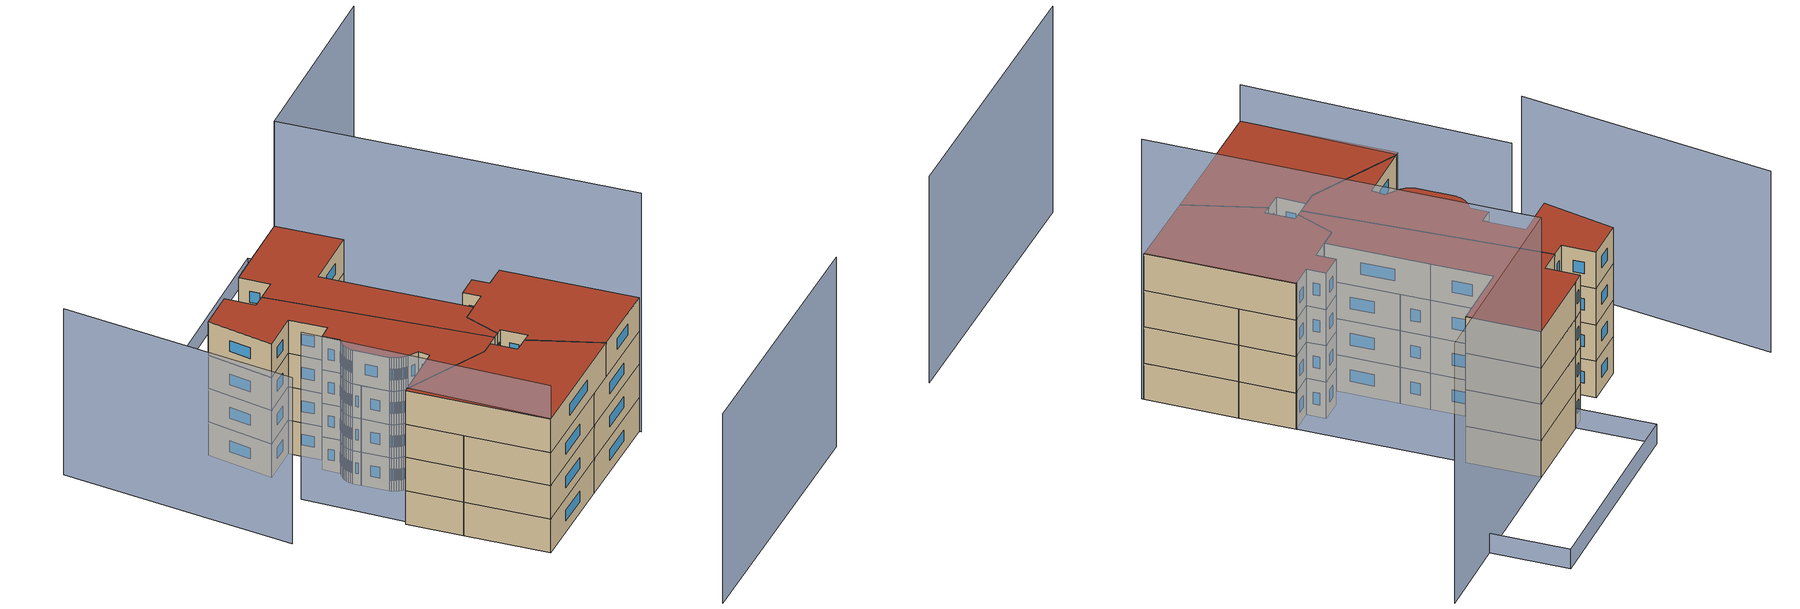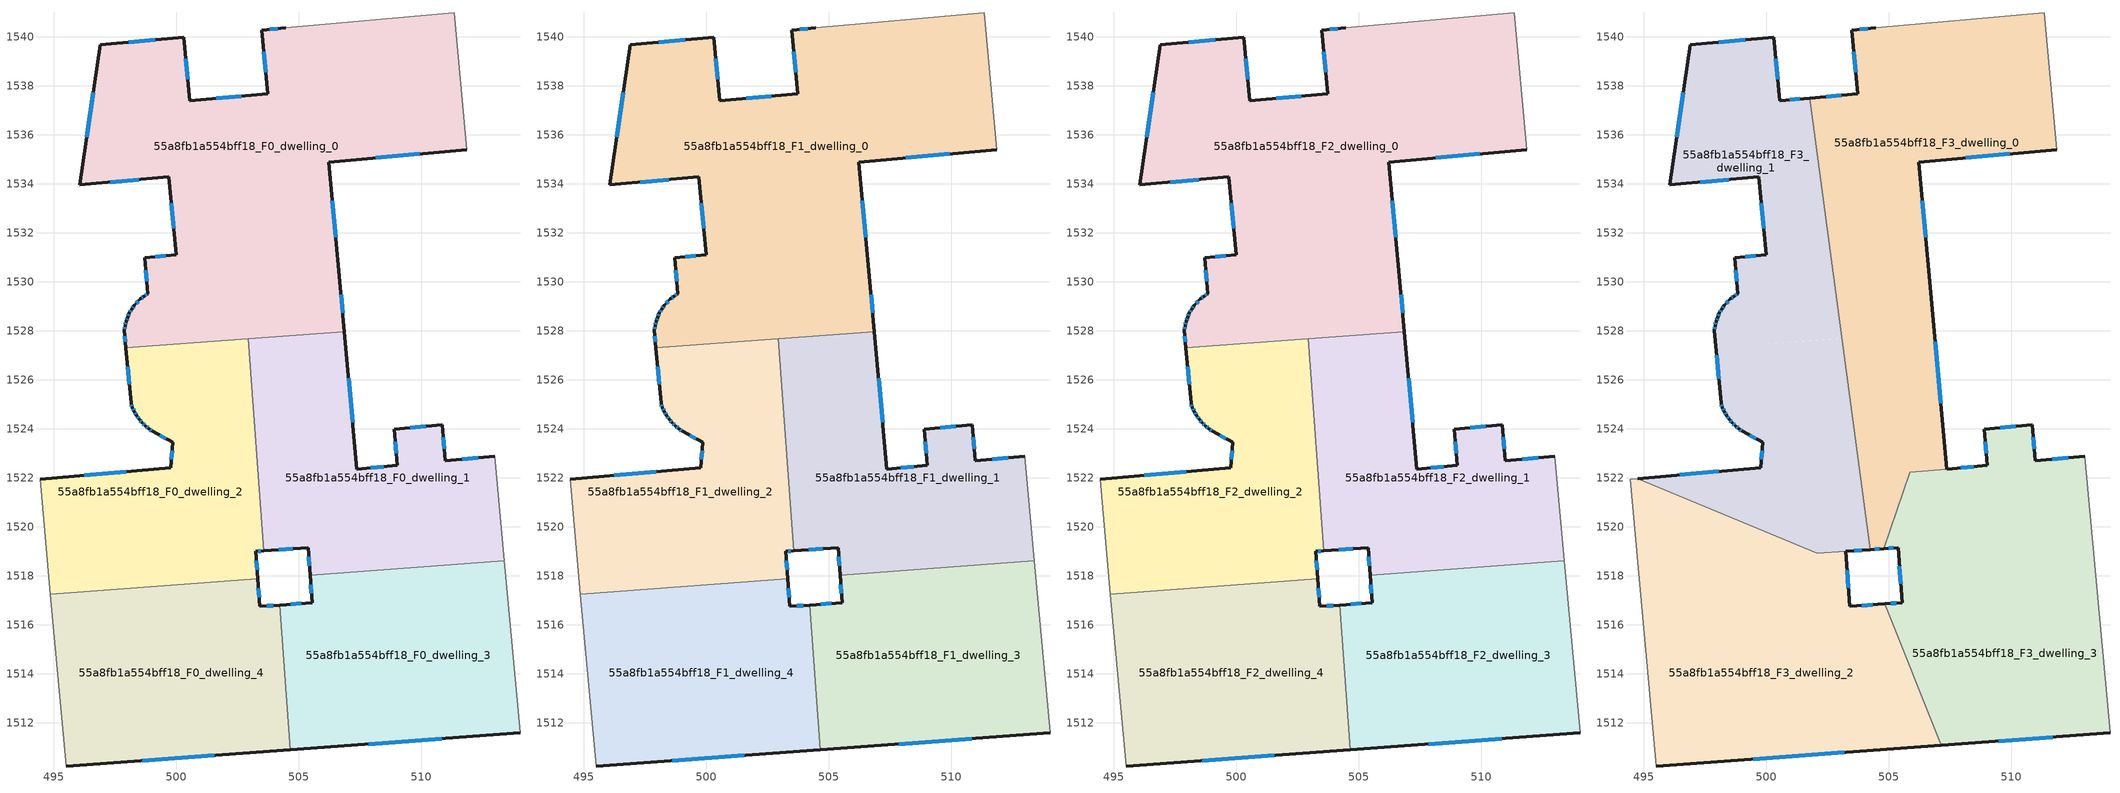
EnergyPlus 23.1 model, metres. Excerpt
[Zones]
55a8fb1a554bff18_F0_dwelling_0
 floor ground (EU_floor_Construction): 511.34,1540.99 511.85,1535.39 506.22,1534.88 506.66,1530.24 506.86,1527.97 497.95,1527.32 497.89,1528.01 497.91,1528.2 497.96,1528.38 498.02,1528.56 498.09,1528.73 498.18,1528.89 498.29,1529.04 498.54,1529.3 498.69,1529.42 498.84,1529.52 498.71,1530.98 500,1531.1 499.7,1534.28 496.06,1533.95 496.89,1539.67 500.32,1539.98 500.55,1537.39 503.74,1537.67 503.49,1540.27 504.47,1540.37 z0
 wall outside (EU_wall_Construction): 504.47,1540.37 503.49,1540.27 503.74,1537.67 500.55,1537.39 500.32,1539.98 496.89,1539.67 496.06,1533.95 499.7,1534.28 500,1531.1 498.71,1530.98 498.84,1529.52 498.69,1529.42 498.54,1529.3 498.29,1529.04 498.18,1528.89 498.09,1528.73 498.02,1528.56 497.96,1528.38 497.91,1528.2 497.89,1528.01 497.95,1527.32 / 506.86,1527.97 506.66,1530.24 506.22,1534.88 511.85,1535.39 z0:3
 wall adiabatic (EU_wall_Construction): 511.85,1535.39 511.34,1540.99 504.47,1540.37 z0:3
 wall to 55a8fb1a554bff18_F0_dwelling_2 (EU_wall_Construction): 497.95,1527.32 502.94,1527.68 z0:3
 wall to 55a8fb1a554bff18_F0_dwelling_1 (EU_wall_Construction): 502.94,1527.68 506.86,1527.97 z0:3
 window (EU_Window_Construction): 498.07,1528.67 498.04,1528.61 / 498.15,1528.83 498.12,1528.78 / 498.25,1528.99 498.22,1528.94 / 498.46,1529.21 498.37,1529.13 / 498.64,1529.38 498.59,1529.34 / 498.79,1529.48 498.74,1529.45 / 498.76,1530.48 498.8,1530.02 / 499.56,1531.06 499.15,1531.02 / 499.81,1533.2 499.9,1532.18 / 497.3,1534.06 498.47,1534.17 / 496.61,1537.73 496.34,1535.9 / 499.15,1539.88 498.06,1539.78 / 500.47,1538.27 500.4,1539.1 / 502.65,1537.58 501.63,1537.49 / 503.57,1539.39 503.65,1538.56 / 504.14,1540.33 503.82,1540.3 / 508.14,1535.05 509.94,1535.22 / 506.51,1531.82 506.37,1533.3 / 506.79,1528.74 506.73,1529.47 / 497.91,1527.78 497.93,1527.55 / 497.9,1528.14 497.89,1528.08 / 497.94,1528.32 497.93,1528.27 / 498,1528.5 497.98,1528.44 z1.02:1.98
55a8fb1a554bff18_F0_dwelling_1
 floor ground (EU_floor_Construction): 510.85,1524.17 510.99,1522.69 513,1522.88 513.39,1518.61 505.46,1518.03 505.38,1519.16 503.57,1519.02 502.94,1527.68 506.86,1527.97 507.37,1522.36 509.03,1522.51 508.89,1523.99 z0
 wall outside (EU_wall_Construction): 503.57,1519.02 505.38,1519.16 505.46,1518.03 / 513,1522.88 510.99,1522.69 510.85,1524.17 508.89,1523.99 509.03,1522.51 507.37,1522.36 506.86,1527.97 z0:3
 wall adiabatic (EU_wall_Construction): 513.39,1518.61 513,1522.88 z0:3
 wall to 55a8fb1a554bff18_F0_dwelling_3 (EU_wall_Construction): 505.46,1518.03 513.39,1518.61 z0:3
 wall to 55a8fb1a554bff18_F0_dwelling_2 (EU_wall_Construction): 502.94,1527.68 503.57,1519.02 z0:3
 window (EU_Window_Construction): 505.41,1518.77 505.43,1518.41 / 504.19,1519.07 504.76,1519.11 / 507.2,1524.27 507.03,1526.06 / 508.47,1522.46 507.94,1522.41 / 508.94,1523.48 508.98,1523.01 / 510.18,1524.11 509.56,1524.05 / 510.94,1523.19 510.9,1523.67 / 512.32,1522.81 511.67,1522.75 z1.02:1.98
55a8fb1a554bff18_F0_dwelling_2
 floor ground (EU_floor_Construction): 502.94,1527.68 503.57,1519.02 503.24,1519 503.33,1517.87 494.87,1517.25 494.44,1521.93 499.77,1522.42 499.86,1523.45 499.04,1523.89 498.88,1524 498.74,1524.12 498.61,1524.25 498.49,1524.38 498.39,1524.54 498.29,1524.7 498.21,1524.87 498.16,1525.04 497.95,1527.32 z0
 wall outside (EU_wall_Construction): 497.95,1527.32 498.16,1525.04 498.21,1524.87 498.29,1524.7 498.39,1524.54 498.49,1524.38 498.61,1524.25 498.74,1524.12 498.88,1524 499.04,1523.89 499.86,1523.45 499.77,1522.42 494.44,1521.93 / 503.33,1517.87 503.24,1519 503.57,1519.02 z0:3
 wall adiabatic (EU_wall_Construction): 494.44,1521.93 494.87,1517.25 z0:3
 wall to 55a8fb1a554bff18_F0_dwelling_4 (EU_wall_Construction): 494.87,1517.25 503.33,1517.87 z0:3
 window (EU_Window_Construction): 497.96,1522.25 496.25,1522.1 / 499.83,1523.1 499.8,1522.77 / 499.32,1523.74 499.58,1523.6 / 498.94,1523.96 498.98,1523.93 / 498.79,1524.08 498.84,1524.04 / 498.65,1524.2 498.7,1524.16 / 498.53,1524.34 498.57,1524.29 / 498.42,1524.49 498.45,1524.44 / 498.32,1524.65 498.35,1524.6 / 498.24,1524.81 498.26,1524.76 / 498.17,1524.98 498.19,1524.93 / 498.02,1526.54 498.09,1525.81 / 503.35,1519.01 503.46,1519.01 / 503.3,1518.26 503.27,1518.62 z1.02:1.98
55a8fb1a554bff18_F0_dwelling_3
 floor ground (EU_floor_Construction): 513.39,1518.61 514.03,1511.6 504.66,1510.9 504.23,1516.81 505.55,1516.91 505.46,1518.03 z0
 wall outside (EU_wall_Construction): 505.46,1518.03 505.55,1516.91 504.23,1516.81 / 504.66,1510.9 514.03,1511.6 z0:3
 wall adiabatic (EU_wall_Construction): 514.03,1511.6 513.39,1518.61 z0:3
 wall to 55a8fb1a554bff18_F0_dwelling_4 (EU_wall_Construction): 504.23,1516.81 504.66,1510.9 z0:3
 window (EU_Window_Construction): 505.49,1517.65 505.52,1517.29 / 507.85,1511.14 510.84,1511.36 / 505.1,1516.87 504.68,1516.84 z1.02:1.98
55a8fb1a554bff18_F0_dwelling_4
 floor ground (EU_floor_Construction): 504.23,1516.81 504.66,1510.9 495.5,1510.22 494.87,1517.25 503.33,1517.87 503.41,1516.75 z0
 wall outside (EU_wall_Construction): 504.23,1516.81 503.41,1516.75 503.33,1517.87 / 495.5,1510.22 504.66,1510.9 z0:3
 wall adiabatic (EU_wall_Construction): 494.87,1517.25 495.5,1510.22 z0:3
 window (EU_Window_Construction): 503.38,1517.13 503.35,1517.49 / 503.95,1516.79 503.69,1516.77 / 498.62,1510.45 501.54,1510.67 z1.02:1.98
55a8fb1a554bff18_F1_dwelling_0
 floor to 55a8fb1a554bff18_F0_dwelling_0 (EU_floor_Construction): 511.34,1540.99 511.85,1535.39 506.22,1534.88 506.66,1530.24 506.86,1527.97 497.95,1527.32 497.89,1528.01 497.91,1528.2 497.96,1528.38 498.02,1528.56 498.09,1528.73 498.18,1528.89 498.29,1529.04 498.54,1529.3 498.69,1529.42 498.84,1529.52 498.71,1530.98 500,1531.1 499.7,1534.28 496.06,1533.95 496.89,1539.67 500.32,1539.98 500.55,1537.39 503.74,1537.67 503.49,1540.27 504.47,1540.37 z3
 wall outside (EU_wall_Construction): 504.47,1540.37 503.49,1540.27 503.74,1537.67 500.55,1537.39 500.32,1539.98 496.89,1539.67 496.06,1533.95 499.7,1534.28 500,1531.1 498.71,1530.98 498.84,1529.52 498.69,1529.42 498.54,1529.3 498.29,1529.04 498.18,1528.89 498.09,1528.73 498.02,1528.56 497.96,1528.38 497.91,1528.2 497.89,1528.01 497.95,1527.32 / 506.86,1527.97 506.66,1530.24 506.22,1534.88 511.85,1535.39 z3:6
 wall adiabatic (EU_wall_Construction): 511.85,1535.39 511.34,1540.99 504.47,1540.37 z3:6
 wall to 55a8fb1a554bff18_F1_dwelling_2 (EU_wall_Construction): 497.95,1527.32 502.94,1527.68 z3:6
 wall to 55a8fb1a554bff18_F1_dwelling_1 (EU_wall_Construction): 502.94,1527.68 506.86,1527.97 z3:6
 window (EU_Window_Construction): 498.07,1528.67 498.04,1528.61 / 498.15,1528.83 498.12,1528.78 / 498.25,1528.99 498.22,1528.94 / 498.46,1529.21 498.37,1529.13 / 498.64,1529.38 498.59,1529.34 / 498.79,1529.48 498.74,1529.45 / 498.76,1530.48 498.8,1530.02 / 499.56,1531.06 499.15,1531.02 / 499.81,1533.2 499.9,1532.18 / 497.3,1534.06 498.47,1534.17 / 496.61,1537.73 496.34,1535.9 / 499.15,1539.88 498.06,1539.78 / 500.47,1538.27 500.4,1539.1 / 502.65,1537.58 501.63,1537.49 / 503.57,1539.39 503.65,1538.56 / 504.14,1540.33 503.82,1540.3 / 508.14,1535.05 509.94,1535.22 / 506.51,1531.82 506.37,1533.3 / 506.79,1528.74 506.73,1529.47 / 497.91,1527.78 497.93,1527.55 / 497.9,1528.14 497.89,1528.08 / 497.94,1528.32 497.93,1528.27 / 498,1528.5 497.98,1528.44 z4.02:4.98
55a8fb1a554bff18_F1_dwelling_1
 floor to 55a8fb1a554bff18_F0_dwelling_1 (EU_floor_Construction): 510.85,1524.17 510.99,1522.69 513,1522.88 513.39,1518.61 505.46,1518.03 505.38,1519.16 503.57,1519.02 502.94,1527.68 506.86,1527.97 507.37,1522.36 509.03,1522.51 508.89,1523.99 z3
 wall outside (EU_wall_Construction): 503.57,1519.02 505.38,1519.16 505.46,1518.03 / 513,1522.88 510.99,1522.69 510.85,1524.17 508.89,1523.99 509.03,1522.51 507.37,1522.36 506.86,1527.97 z3:6
 wall adiabatic (EU_wall_Construction): 513.39,1518.61 513,1522.88 z3:6
 wall to 55a8fb1a554bff18_F1_dwelling_3 (EU_wall_Construction): 505.46,1518.03 513.39,1518.61 z3:6
 wall to 55a8fb1a554bff18_F1_dwelling_2 (EU_wall_Construction): 502.94,1527.68 503.57,1519.02 z3:6
 window (EU_Window_Construction): 505.41,1518.77 505.43,1518.41 / 504.19,1519.07 504.76,1519.11 / 507.2,1524.27 507.03,1526.06 / 508.47,1522.46 507.94,1522.41 / 508.94,1523.48 508.98,1523.01 / 510.18,1524.11 509.56,1524.05 / 510.94,1523.19 510.9,1523.67 / 512.32,1522.81 511.67,1522.75 z4.02:4.98
55a8fb1a554bff18_F1_dwelling_2
 floor to 55a8fb1a554bff18_F0_dwelling_2 (EU_floor_Construction): 502.94,1527.68 503.57,1519.02 503.24,1519 503.33,1517.87 494.87,1517.25 494.44,1521.93 499.77,1522.42 499.86,1523.45 499.04,1523.89 498.88,1524 498.74,1524.12 498.61,1524.25 498.49,1524.38 498.39,1524.54 498.29,1524.7 498.21,1524.87 498.16,1525.04 497.95,1527.32 z3
 wall outside (EU_wall_Construction): 497.95,1527.32 498.16,1525.04 498.21,1524.87 498.29,1524.7 498.39,1524.54 498.49,1524.38 498.61,1524.25 498.74,1524.12 498.88,1524 499.04,1523.89 499.86,1523.45 499.77,1522.42 494.44,1521.93 / 503.33,1517.87 503.24,1519 503.57,1519.02 z3:6
 wall adiabatic (EU_wall_Construction): 494.44,1521.93 494.87,1517.25 z3:6
 wall to 55a8fb1a554bff18_F1_dwelling_4 (EU_wall_Construction): 494.87,1517.25 503.33,1517.87 z3:6
 window (EU_Window_Construction): 497.96,1522.25 496.25,1522.1 / 499.83,1523.1 499.8,1522.77 / 499.32,1523.74 499.58,1523.6 / 498.94,1523.96 498.98,1523.93 / 498.79,1524.08 498.84,1524.04 / 498.65,1524.2 498.7,1524.16 / 498.53,1524.34 498.57,1524.29 / 498.42,1524.49 498.45,1524.44 / 498.32,1524.65 498.35,1524.6 / 498.24,1524.81 498.26,1524.76 / 498.17,1524.98 498.19,1524.93 / 498.02,1526.54 498.09,1525.81 / 503.35,1519.01 503.46,1519.01 / 503.3,1518.26 503.27,1518.62 z4.02:4.98
55a8fb1a554bff18_F1_dwelling_3
 floor to 55a8fb1a554bff18_F0_dwelling_3 (EU_floor_Construction): 513.39,1518.61 514.03,1511.6 504.66,1510.9 504.23,1516.81 505.55,1516.91 505.46,1518.03 z3
 wall outside (EU_wall_Construction): 505.46,1518.03 505.55,1516.91 504.23,1516.81 / 504.66,1510.9 514.03,1511.6 z3:6
 wall adiabatic (EU_wall_Construction): 514.03,1511.6 513.39,1518.61 z3:6
 wall to 55a8fb1a554bff18_F1_dwelling_4 (EU_wall_Construction): 504.23,1516.81 504.66,1510.9 z3:6
 window (EU_Window_Construction): 505.49,1517.65 505.52,1517.29 / 507.85,1511.14 510.84,1511.36 / 505.1,1516.87 504.68,1516.84 z4.02:4.98
55a8fb1a554bff18_F1_dwelling_4
 floor to 55a8fb1a554bff18_F0_dwelling_4 (EU_floor_Construction): 504.23,1516.81 504.66,1510.9 495.5,1510.22 494.87,1517.25 503.33,1517.87 503.41,1516.75 z3
 wall outside (EU_wall_Construction): 504.23,1516.81 503.41,1516.75 503.33,1517.87 / 495.5,1510.22 504.66,1510.9 z3:6
 wall adiabatic (EU_wall_Construction): 494.87,1517.25 495.5,1510.22 z3:6
 window (EU_Window_Construction): 503.38,1517.13 503.35,1517.49 / 503.95,1516.79 503.69,1516.77 / 498.62,1510.45 501.54,1510.67 z4.02:4.98
55a8fb1a554bff18_F2_dwelling_0
 floor to 55a8fb1a554bff18_F1_dwelling_0 (EU_floor_Construction): 511.34,1540.99 511.85,1535.39 506.22,1534.88 506.66,1530.24 506.86,1527.97 497.95,1527.32 497.89,1528.01 497.91,1528.2 497.96,1528.38 498.02,1528.56 498.09,1528.73 498.18,1528.89 498.29,1529.04 498.54,1529.3 498.69,1529.42 498.84,1529.52 498.71,1530.98 500,1531.1 499.7,1534.28 496.06,1533.95 496.89,1539.67 500.32,1539.98 500.55,1537.39 503.74,1537.67 503.49,1540.27 504.47,1540.37 z6
 wall outside (EU_wall_Construction): 504.47,1540.37 503.49,1540.27 503.74,1537.67 500.55,1537.39 500.32,1539.98 496.89,1539.67 496.06,1533.95 499.7,1534.28 500,1531.1 498.71,1530.98 498.84,1529.52 498.69,1529.42 498.54,1529.3 498.29,1529.04 498.18,1528.89 498.09,1528.73 498.02,1528.56 497.96,1528.38 497.91,1528.2 497.89,1528.01 497.95,1527.32 / 506.86,1527.97 506.66,1530.24 506.22,1534.88 511.85,1535.39 z6:9
 wall adiabatic (EU_wall_Construction): 511.85,1535.39 511.34,1540.99 504.47,1540.37 z6:9
 wall to 55a8fb1a554bff18_F2_dwelling_2 (EU_wall_Construction): 497.95,1527.32 502.94,1527.68 z6:9
 wall to 55a8fb1a554bff18_F2_dwelling_1 (EU_wall_Construction): 502.94,1527.68 506.86,1527.97 z6:9
 window (EU_Window_Construction): 498.07,1528.67 498.04,1528.61 / 498.15,1528.83 498.12,1528.78 / 498.25,1528.99 498.22,1528.94 / 498.46,1529.21 498.37,1529.13 / 498.64,1529.38 498.59,1529.34 / 498.79,1529.48 498.74,1529.45 / 498.76,1530.48 498.8,1530.02 / 499.56,1531.06 499.15,1531.02 / 499.81,1533.2 499.9,1532.18 / 497.3,1534.06 498.47,1534.17 / 496.61,1537.73 496.34,1535.9 / 499.15,1539.88 498.06,1539.78 / 500.47,1538.27 500.4,1539.1 / 502.65,1537.58 501.63,1537.49 / 503.57,1539.39 503.65,1538.56 / 504.14,1540.33 503.82,1540.3 / 508.14,1535.05 509.94,1535.22 / 506.51,1531.82 506.37,1533.3 / 506.79,1528.74 506.73,1529.47 / 497.91,1527.78 497.93,1527.55 / 497.9,1528.14 497.89,1528.08 / 497.94,1528.32 497.93,1528.27 / 498,1528.5 497.98,1528.44 z7.02:7.98
55a8fb1a554bff18_F2_dwelling_1
 floor to 55a8fb1a554bff18_F1_dwelling_1 (EU_floor_Construction): 510.85,1524.17 510.99,1522.69 513,1522.88 513.39,1518.61 505.46,1518.03 505.38,1519.16 503.57,1519.02 502.94,1527.68 506.86,1527.97 507.37,1522.36 509.03,1522.51 508.89,1523.99 z6
 wall outside (EU_wall_Construction): 503.57,1519.02 505.38,1519.16 505.46,1518.03 / 513,1522.88 510.99,1522.69 510.85,1524.17 508.89,1523.99 509.03,1522.51 507.37,1522.36 506.86,1527.97 z6:9
 wall adiabatic (EU_wall_Construction): 513.39,1518.61 513,1522.88 z6:9
 wall to 55a8fb1a554bff18_F2_dwelling_3 (EU_wall_Construction): 505.46,1518.03 513.39,1518.61 z6:9
 wall to 55a8fb1a554bff18_F2_dwelling_2 (EU_wall_Construction): 502.94,1527.68 503.57,1519.02 z6:9
 window (EU_Window_Construction): 505.41,1518.77 505.43,1518.41 / 504.19,1519.07 504.76,1519.11 / 507.2,1524.27 507.03,1526.06 / 508.47,1522.46 507.94,1522.41 / 508.94,1523.48 508.98,1523.01 / 510.18,1524.11 509.56,1524.05 / 510.94,1523.19 510.9,1523.67 / 512.32,1522.81 511.67,1522.75 z7.02:7.98
55a8fb1a554bff18_F2_dwelling_2
 floor to 55a8fb1a554bff18_F1_dwelling_2 (EU_floor_Construction): 502.94,1527.68 503.57,1519.02 503.24,1519 503.33,1517.87 494.87,1517.25 494.44,1521.93 499.77,1522.42 499.86,1523.45 499.04,1523.89 498.88,1524 498.74,1524.12 498.61,1524.25 498.49,1524.38 498.39,1524.54 498.29,1524.7 498.21,1524.87 498.16,1525.04 497.95,1527.32 z6
 wall outside (EU_wall_Construction): 497.95,1527.32 498.16,1525.04 498.21,1524.87 498.29,1524.7 498.39,1524.54 498.49,1524.38 498.61,1524.25 498.74,1524.12 498.88,1524 499.04,1523.89 499.86,1523.45 499.77,1522.42 494.44,1521.93 / 503.33,1517.87 503.24,1519 503.57,1519.02 z6:9
 wall adiabatic (EU_wall_Construction): 494.44,1521.93 494.87,1517.25 z6:9
 wall to 55a8fb1a554bff18_F2_dwelling_4 (EU_wall_Construction): 494.87,1517.25 503.33,1517.87 z6:9
 window (EU_Window_Construction): 497.96,1522.25 496.25,1522.1 / 499.83,1523.1 499.8,1522.77 / 499.32,1523.74 499.58,1523.6 / 498.94,1523.96 498.98,1523.93 / 498.79,1524.08 498.84,1524.04 / 498.65,1524.2 498.7,1524.16 / 498.53,1524.34 498.57,1524.29 / 498.42,1524.49 498.45,1524.44 / 498.32,1524.65 498.35,1524.6 / 498.24,1524.81 498.26,1524.76 / 498.17,1524.98 498.19,1524.93 / 498.02,1526.54 498.09,1525.81 / 503.35,1519.01 503.46,1519.01 / 503.3,1518.26 503.27,1518.62 z7.02:7.98
55a8fb1a554bff18_F2_dwelling_3
 floor to 55a8fb1a554bff18_F1_dwelling_3 (EU_floor_Construction): 513.39,1518.61 514.03,1511.6 504.66,1510.9 504.23,1516.81 505.55,1516.91 505.46,1518.03 z6
 wall outside (EU_wall_Construction): 505.46,1518.03 505.55,1516.91 504.23,1516.81 / 504.66,1510.9 514.03,1511.6 z6:9
 wall adiabatic (EU_wall_Construction): 514.03,1511.6 513.39,1518.61 z6:9
 wall to 55a8fb1a554bff18_F2_dwelling_4 (EU_wall_Construction): 504.23,1516.81 504.66,1510.9 z6:9
 window (EU_Window_Construction): 505.49,1517.65 505.52,1517.29 / 507.85,1511.14 510.84,1511.36 / 505.1,1516.87 504.68,1516.84 z7.02:7.98
55a8fb1a554bff18_F2_dwelling_4
 floor to 55a8fb1a554bff18_F1_dwelling_4 (EU_floor_Construction): 504.23,1516.81 504.66,1510.9 495.5,1510.22 494.87,1517.25 503.33,1517.87 503.41,1516.75 z6
 wall outside (EU_wall_Construction): 504.23,1516.81 503.41,1516.75 503.33,1517.87 / 495.5,1510.22 504.66,1510.9 z6:9
 wall adiabatic (EU_wall_Construction): 494.87,1517.25 495.5,1510.22 z6:9
 window (EU_Window_Construction): 503.38,1517.13 503.35,1517.49 / 503.95,1516.79 503.69,1516.77 / 498.62,1510.45 501.54,1510.67 z7.02:7.98
55a8fb1a554bff18_F3_dwelling_0
 floor to 55a8fb1a554bff18_F2_dwelling_0 (EU_floor_Construction): 511.34,1540.99 511.85,1535.39 506.22,1534.88 506.66,1530.24 506.86,1527.97 503.09,1527.69 501.78,1537.5 503.74,1537.67 503.49,1540.27 504.47,1540.37 z9
 floor to 55a8fb1a554bff18_F2_dwelling_1 (EU_floor_Construction): 506.86,1527.97 507.37,1522.36 505.85,1522.22 504.79,1519.11 504.24,1519.07 503.09,1527.69 z9
 wall outside (EU_wall_Construction): 504.24,1519.07 504.79,1519.11 / 504.47,1540.37 503.49,1540.27 503.74,1537.67 501.78,1537.5 / 507.37,1522.36 506.66,1530.24 506.22,1534.88 511.85,1535.39 z9:12
 wall to 55a8fb1a554bff18_F3_dwelling_1 (EU_wall_Construction): 501.78,1537.5 504.24,1519.07 z9:12
 wall adiabatic (EU_wall_Construction): 511.85,1535.39 511.34,1540.99 504.47,1540.37 z9:12
 wall to 55a8fb1a554bff18_F3_dwelling_3 (EU_wall_Construction): 505.86,1522.22 507.37,1522.36 / 504.79,1519.11 505.85,1522.22 z9:12
 window (EU_Window_Construction): 504.43,1519.09 504.6,1519.1 / 503.07,1537.61 502.45,1537.56 / 503.57,1539.39 503.65,1538.56 / 504.14,1540.33 503.82,1540.3 / 508.14,1535.05 509.94,1535.22 / 506.51,1531.82 506.37,1533.3 / 507.13,1525.04 506.9,1527.56 z10.02:10.98
 roof outside (EU_roof_Construction): 507.37,1522.36 506.66,1530.24 506.22,1534.88 511.85,1535.39 511.34,1540.99 504.47,1540.37 503.49,1540.27 503.74,1537.67 501.78,1537.5 504.24,1519.07 504.79,1519.11 505.86,1522.22 z12
55a8fb1a554bff18_F3_dwelling_1
 floor to 55a8fb1a554bff18_F2_dwelling_2 (EU_floor_Construction): 502.94,1527.68 503.57,1519.02 502.09,1518.91 494.76,1521.96 499.77,1522.42 499.86,1523.45 499.04,1523.89 498.88,1524 498.74,1524.12 498.61,1524.25 498.49,1524.38 498.39,1524.54 498.29,1524.7 498.21,1524.87 498.16,1525.04 497.95,1527.32 z9
 floor to 55a8fb1a554bff18_F2_dwelling_0 (EU_floor_Construction): 500.32,1539.98 500.55,1537.39 501.78,1537.5 503.09,1527.69 497.95,1527.32 497.89,1528.01 497.91,1528.2 497.96,1528.38 498.02,1528.56 498.09,1528.73 498.18,1528.89 498.29,1529.04 498.54,1529.3 498.69,1529.42 498.84,1529.52 498.71,1530.98 500,1531.1 499.7,1534.28 496.06,1533.95 496.89,1539.67 z9
 floor to 55a8fb1a554bff18_F2_dwelling_1 (EU_floor_Construction): 503.09,1527.69 504.24,1519.07 503.57,1519.02 502.94,1527.68 z9
 wall outside (EU_wall_Construction): 501.78,1537.5 500.55,1537.39 500.32,1539.98 496.89,1539.67 496.06,1533.95 499.7,1534.28 500,1531.1 498.71,1530.98 498.84,1529.52 498.69,1529.42 498.54,1529.3 498.29,1529.04 498.18,1528.89 498.09,1528.73 498.02,1528.56 497.96,1528.38 497.91,1528.2 497.89,1528.01 498.16,1525.04 498.21,1524.87 498.29,1524.7 498.39,1524.54 498.49,1524.38 498.61,1524.25 498.74,1524.12 498.88,1524 499.04,1523.89 499.86,1523.45 499.77,1522.42 494.76,1521.96 / 503.25,1519 504.24,1519.07 z9:12
 wall to 55a8fb1a554bff18_F3_dwelling_2 (EU_wall_Construction): 502.09,1518.91 503.24,1519 / 494.76,1521.96 502.08,1518.92 z9:12
 window (EU_Window_Construction): 498.07,1522.26 496.46,1522.12 / 499.83,1523.1 499.8,1522.77 / 499.32,1523.74 499.58,1523.6 / 498.94,1523.96 498.98,1523.93 / 498.79,1524.08 498.84,1524.04 / 498.65,1524.2 498.7,1524.16 / 498.53,1524.34 498.57,1524.29 / 498.42,1524.49 498.45,1524.44 / 498.32,1524.65 498.35,1524.6 / 498.24,1524.81 498.26,1524.76 / 498.17,1524.98 498.19,1524.93 / 497.98,1527 498.06,1526.05 / 497.9,1528.14 497.89,1528.08 / 497.94,1528.32 497.93,1528.27 / 498,1528.5 497.98,1528.44 / 498.07,1528.67 498.04,1528.61 / 498.15,1528.83 498.12,1528.78 / 498.25,1528.99 498.22,1528.94 / 498.46,1529.21 498.37,1529.13 / 498.64,1529.38 498.59,1529.34 / 498.79,1529.48 498.74,1529.45 / 498.76,1530.48 498.8,1530.02 / 499.56,1531.06 499.15,1531.02 / 499.81,1533.2 499.9,1532.18 / 497.3,1534.06 498.47,1534.17 / 496.61,1537.73 496.34,1535.9 / 499.15,1539.88 498.06,1539.78 / 500.47,1538.27 500.4,1539.1 / 501.36,1537.46 500.97,1537.43 / 503.59,1519.02 503.9,1519.05 z10.02:10.98
 roof outside (EU_roof_Construction): 504.24,1519.07 501.78,1537.5 500.55,1537.39 500.32,1539.98 496.89,1539.67 496.06,1533.95 499.7,1534.28 500,1531.1 498.71,1530.98 498.84,1529.52 498.69,1529.42 498.54,1529.3 498.29,1529.04 498.18,1528.89 498.09,1528.73 498.02,1528.56 497.96,1528.38 497.91,1528.2 497.89,1528.01 498.16,1525.04 498.21,1524.87 498.29,1524.7 498.39,1524.54 498.49,1524.38 498.61,1524.25 498.74,1524.12 498.88,1524 499.04,1523.89 499.86,1523.45 499.77,1522.42 494.76,1521.96 502.08,1518.92 z12
55a8fb1a554bff18_F3_dwelling_2
 floor to 55a8fb1a554bff18_F2_dwelling_4 (EU_floor_Construction): 504.23,1516.81 504.66,1510.9 495.5,1510.22 494.87,1517.25 503.33,1517.87 503.41,1516.75 z9
 floor to 55a8fb1a554bff18_F2_dwelling_2 (EU_floor_Construction): 503.24,1519 503.33,1517.87 494.87,1517.25 494.44,1521.93 494.76,1521.96 502.09,1518.91 z9
 floor to 55a8fb1a554bff18_F2_dwelling_3 (EU_floor_Construction): 504.83,1516.86 507.15,1511.09 504.66,1510.9 504.23,1516.81 z9
 wall outside (EU_wall_Construction): 504.83,1516.86 503.41,1516.75 503.24,1519 / 495.5,1510.22 507.15,1511.09 z9:12
 wall to 55a8fb1a554bff18_F3_dwelling_3 (EU_wall_Construction): 507.15,1511.09 504.83,1516.86 z9:12
 wall adiabatic (EU_wall_Construction): 494.76,1521.96 494.44,1521.93 495.5,1510.22 z9:12
 window (EU_Window_Construction): 503.35,1517.52 503.3,1518.23 / 504.35,1516.82 503.89,1516.79 / 499.47,1510.52 503.18,1510.79 z10.02:10.98
 roof outside (EU_roof_Construction): 507.15,1511.09 504.83,1516.86 503.41,1516.75 503.24,1519 502.09,1518.91 494.76,1521.96 494.44,1521.93 495.5,1510.22 z12
55a8fb1a554bff18_F3_dwelling_3
 floor to 55a8fb1a554bff18_F2_dwelling_1 (EU_floor_Construction): 513,1522.88 513.39,1518.61 505.46,1518.03 505.38,1519.16 504.79,1519.11 505.85,1522.22 509.03,1522.51 508.89,1523.99 510.85,1524.17 510.99,1522.69 z9
 floor to 55a8fb1a554bff18_F2_dwelling_3 (EU_floor_Construction): 513.39,1518.61 514.03,1511.6 507.15,1511.09 504.83,1516.86 505.55,1516.91 505.46,1518.03 z9
 wall outside (EU_wall_Construction): 507.15,1511.09 514.03,1511.6 / 504.79,1519.11 505.38,1519.16 505.55,1516.91 504.83,1516.86 / 513,1522.88 510.99,1522.69 510.85,1524.17 508.89,1523.99 509.03,1522.51 507.38,1522.36 z9:12
 wall adiabatic (EU_wall_Construction): 514.03,1511.6 513,1522.88 z9:12
 window (EU_Window_Construction): 509.49,1511.26 511.69,1511.42 / 505.3,1516.89 505.08,1516.87 / 505.44,1518.39 505.49,1517.67 / 504.99,1519.13 505.18,1519.14 / 508.47,1522.46 507.94,1522.41 / 508.94,1523.48 508.98,1523.01 / 510.18,1524.11 509.56,1524.05 / 510.94,1523.19 510.9,1523.67 / 512.32,1522.81 511.67,1522.75 z10.02:10.98
 roof outside (EU_roof_Construction): 514.03,1511.6 513,1522.88 510.99,1522.69 510.85,1524.17 508.89,1523.99 509.03,1522.51 505.86,1522.22 504.79,1519.11 505.38,1519.16 505.55,1516.91 504.83,1516.86 507.15,1511.09 z12
shading: 503.92,1546.37 521.25,1547.95 / 521.25,1547.95 521.79,1541.94 / 521.79,1541.94 504.47,1540.36 / 504.47,1540.36 503.92,1546.37 z0:1.6; 494.64,1495.35 518.46,1497.11 z0:17; 494.27,1530.61 495.5,1510.22 z0:15; 514.04,1511.42 511.34,1540.99 / 511.34,1540.99 528.77,1542.58 z0:21.4; 489.69,1548.43 488.24,1528.52 z0:14.9
[Building]
EU S2 Campaign: North Axis=0; Terrain=City; Solar Distribution=FullExterior
[Site:Location]
Vienna: Latitude=48; Longitude=16.5; Time Zone=1; Elevation=183
[SizingPeriod:WeatherFileDays]
AnnualSizingPeriod: Begin Month=1; Begin Day of Month=1; End Month=12; End Day of Month=31; Day of Week for Start Day=Monday; Use Weather File Daylight Saving Period=No; Use Weather File Rain and Snow Indicators=No
[MATERIAL]
EU_InternalMass_Material: Roughness=MediumRough; Thickness=0.1; Conductivity=1; Density=1800; Specific Heat=900; Thermal Absorptance=0.9; Solar Absorptance=0.7; Visible Absorptance=0.7
[MATERIAL:NOMASS] Roughness=MediumRough; Thermal Absorptance=0.9; Solar Absorptance=0.7; Visible Absorptance=0.7
Name | Thermal Resistance
EU_wall_NoMass | 0.942466
EU_roof_NoMass | 0.551687
EU_floor_NoMass | 0.66527
[WINDOWMATERIAL:SIMPLEGLAZINGSYSTEM]
EU_Window_SimpleGlazing: UFactor=2.03367; Solar Heat Gain Coefficient=0.65; Visible Transmittance=0.65
[CONSTRUCTION]
EU_wall_Construction: EU_wall_NoMass
EU_roof_Construction: EU_roof_NoMass
EU_floor_Construction: EU_floor_NoMass
EU_Window_Construction: EU_Window_SimpleGlazing
EU_InternalMass_Construction: EU_InternalMass_Material
[ZONE] Type=1; Multiplier=1; Ceiling Height=autocalculate; Floor Area=autocalculate; Part of Total Floor Area=Yes
Name | Volume
55a8fb1a554bff18_F0_dwelling_0; 55a8fb1a554bff18_F1_dwelling_0; 55a8fb1a554bff18_F2_dwelling_0 | 385.578
55a8fb1a554bff18_F3_dwelling_0 | 304.912
55a8fb1a554bff18_F0_dwelling_1; 55a8fb1a554bff18_F1_dwelling_1; 55a8fb1a554bff18_F2_dwelling_1; 55a8fb1a554bff18_F0_dwelling_4; 55a8fb1a554bff18_F1_dwelling_4; 55a8fb1a554bff18_F2_dwelling_4 | 192.79
55a8fb1a554bff18_F3_dwelling_1 | 288.166
55a8fb1a554bff18_F0_dwelling_2; 55a8fb1a554bff18_F1_dwelling_2; 55a8fb1a554bff18_F2_dwelling_2; 55a8fb1a554bff18_F0_dwelling_3; 55a8fb1a554bff18_F1_dwelling_3; 55a8fb1a554bff18_F2_dwelling_3 | 192.777
55a8fb1a554bff18_F3_dwelling_2 | 290.21
55a8fb1a554bff18_F3_dwelling_3 | 273.419
[INTERNALMASS] Construction=EU_InternalMass_Construction
Name | Zone or ZoneList | Surface Area
55a8fb1a554bff18_F0_dwelling_0_EU_InternalMass | 55a8fb1a554bff18_F0_dwelling_0 | 128.526
55a8fb1a554bff18_F0_dwelling_1_EU_InternalMass | 55a8fb1a554bff18_F0_dwelling_1 | 64.2634
55a8fb1a554bff18_F0_dwelling_2_EU_InternalMass | 55a8fb1a554bff18_F0_dwelling_2 | 64.2587
55a8fb1a554bff18_F0_dwelling_3_EU_InternalMass | 55a8fb1a554bff18_F0_dwelling_3 | 64.2594
55a8fb1a554bff18_F0_dwelling_4_EU_InternalMass | 55a8fb1a554bff18_F0_dwelling_4 | 64.2638
55a8fb1a554bff18_F1_dwelling_0_EU_InternalMass | 55a8fb1a554bff18_F1_dwelling_0 | 128.526
55a8fb1a554bff18_F1_dwelling_1_EU_InternalMass | 55a8fb1a554bff18_F1_dwelling_1 | 64.2634
55a8fb1a554bff18_F1_dwelling_2_EU_InternalMass | 55a8fb1a554bff18_F1_dwelling_2 | 64.2587
55a8fb1a554bff18_F1_dwelling_3_EU_InternalMass | 55a8fb1a554bff18_F1_dwelling_3 | 64.2594
55a8fb1a554bff18_F1_dwelling_4_EU_InternalMass | 55a8fb1a554bff18_F1_dwelling_4 | 64.2638
55a8fb1a554bff18_F2_dwelling_0_EU_InternalMass | 55a8fb1a554bff18_F2_dwelling_0 | 128.526
55a8fb1a554bff18_F2_dwelling_1_EU_InternalMass | 55a8fb1a554bff18_F2_dwelling_1 | 64.2634
55a8fb1a554bff18_F2_dwelling_2_EU_InternalMass | 55a8fb1a554bff18_F2_dwelling_2 | 64.2587
55a8fb1a554bff18_F2_dwelling_3_EU_InternalMass | 55a8fb1a554bff18_F2_dwelling_3 | 64.2594
55a8fb1a554bff18_F2_dwelling_4_EU_InternalMass | 55a8fb1a554bff18_F2_dwelling_4 | 64.2638
55a8fb1a554bff18_F3_dwelling_0_EU_InternalMass | 55a8fb1a554bff18_F3_dwelling_0 | 101.636
55a8fb1a554bff18_F3_dwelling_1_EU_InternalMass | 55a8fb1a554bff18_F3_dwelling_1 | 96.0551
55a8fb1a554bff18_F3_dwelling_2_EU_InternalMass | 55a8fb1a554bff18_F3_dwelling_2 | 96.7365
55a8fb1a554bff18_F3_dwelling_3_EU_InternalMass | 55a8fb1a554bff18_F3_dwelling_3 | 91.1468
[OTHEREQUIPMENT] Fuel Type=Electricity; Design Level Calculation Method=Watts/Area; Power per Zone Floor Area=1; Fraction Latent=0; Fraction Radiant=0; Fraction Lost=0; Carbon Dioxide Generation Rate=0; EndUse Subcategory=EU_Step8_InternalGains
Name | Zone or ZoneList or Space or SpaceList | Schedule
EU_Step8_InternalGain_55a8fb1a554bff18_F0_dwelling_0_f000 | 55a8fb1a554bff18_F0_dwelling_0 | EU_Step8_GainSchedule_55a8fb1a554bff18_F0_dwelling_0_f000
EU_Step8_InternalGain_55a8fb1a554bff18_F0_dwelling_1_f000 | 55a8fb1a554bff18_F0_dwelling_1 | EU_Step8_GainSchedule_55a8fb1a554bff18_F0_dwelling_1_f000
EU_Step8_InternalGain_55a8fb1a554bff18_F0_dwelling_2_f000 | 55a8fb1a554bff18_F0_dwelling_2 | EU_Step8_GainSchedule_55a8fb1a554bff18_F0_dwelling_2_f000
EU_Step8_InternalGain_55a8fb1a554bff18_F0_dwelling_3_f000 | 55a8fb1a554bff18_F0_dwelling_3 | EU_Step8_GainSchedule_55a8fb1a554bff18_F0_dwelling_3_f000
EU_Step8_InternalGain_55a8fb1a554bff18_F0_dwelling_4_f000 | 55a8fb1a554bff18_F0_dwelling_4 | EU_Step8_GainSchedule_55a8fb1a554bff18_F0_dwelling_4_f000
EU_Step8_InternalGain_55a8fb1a554bff18_F1_dwelling_0_f000 | 55a8fb1a554bff18_F1_dwelling_0 | EU_Step8_GainSchedule_55a8fb1a554bff18_F1_dwelling_0_f000
EU_Step8_InternalGain_55a8fb1a554bff18_F1_dwelling_1_f000 | 55a8fb1a554bff18_F1_dwelling_1 | EU_Step8_GainSchedule_55a8fb1a554bff18_F1_dwelling_1_f000
EU_Step8_InternalGain_55a8fb1a554bff18_F1_dwelling_2_f000 | 55a8fb1a554bff18_F1_dwelling_2 | EU_Step8_GainSchedule_55a8fb1a554bff18_F1_dwelling_2_f000
EU_Step8_InternalGain_55a8fb1a554bff18_F1_dwelling_3_f000 | 55a8fb1a554bff18_F1_dwelling_3 | EU_Step8_GainSchedule_55a8fb1a554bff18_F1_dwelling_3_f000
EU_Step8_InternalGain_55a8fb1a554bff18_F1_dwelling_4_f000 | 55a8fb1a554bff18_F1_dwelling_4 | EU_Step8_GainSchedule_55a8fb1a554bff18_F1_dwelling_4_f000
EU_Step8_InternalGain_55a8fb1a554bff18_F2_dwelling_0_f000 | 55a8fb1a554bff18_F2_dwelling_0 | EU_Step8_GainSchedule_55a8fb1a554bff18_F2_dwelling_0_f000
EU_Step8_InternalGain_55a8fb1a554bff18_F2_dwelling_1_f000 | 55a8fb1a554bff18_F2_dwelling_1 | EU_Step8_GainSchedule_55a8fb1a554bff18_F2_dwelling_1_f000
EU_Step8_InternalGain_55a8fb1a554bff18_F2_dwelling_2_f000 | 55a8fb1a554bff18_F2_dwelling_2 | EU_Step8_GainSchedule_55a8fb1a554bff18_F2_dwelling_2_f000
EU_Step8_InternalGain_55a8fb1a554bff18_F2_dwelling_3_f000 | 55a8fb1a554bff18_F2_dwelling_3 | EU_Step8_GainSchedule_55a8fb1a554bff18_F2_dwelling_3_f000
EU_Step8_InternalGain_55a8fb1a554bff18_F2_dwelling_4_f000 | 55a8fb1a554bff18_F2_dwelling_4 | EU_Step8_GainSchedule_55a8fb1a554bff18_F2_dwelling_4_f000
EU_Step8_InternalGain_55a8fb1a554bff18_F3_dwelling_0_f000 | 55a8fb1a554bff18_F3_dwelling_0 | EU_Step8_GainSchedule_55a8fb1a554bff18_F3_dwelling_0_f000
EU_Step8_InternalGain_55a8fb1a554bff18_F3_dwelling_1_f000 | 55a8fb1a554bff18_F3_dwelling_1 | EU_Step8_GainSchedule_55a8fb1a554bff18_F3_dwelling_1_f000
EU_Step8_InternalGain_55a8fb1a554bff18_F3_dwelling_2_f000 | 55a8fb1a554bff18_F3_dwelling_2 | EU_Step8_GainSchedule_55a8fb1a554bff18_F3_dwelling_2_f000
EU_Step8_InternalGain_55a8fb1a554bff18_F3_dwelling_3_f000 | 55a8fb1a554bff18_F3_dwelling_3 | EU_Step8_GainSchedule_55a8fb1a554bff18_F3_dwelling_3_f000
[ZONEVENTILATION:DESIGNFLOWRATE] Schedule=EU_AlwaysOn; Design Flow Rate Calculation Method=AirChanges/Hour; Air Changes per Hour=0.530523; Ventilation Type=Natural; Fan Pressure Rise=0; Fan Total Efficiency=1; Constant Term Coefficient=1; Temperature Term Coefficient=0; Velocity Term Coefficient=0; Velocity Squared Term Coefficient=0; Minimum Indoor Temperature=-100; Maximum Indoor Temperature=100; Delta Temperature=-100; Minimum Outdoor Temperature=-100; Maximum Outdoor Temperature=100; Maximum Wind Speed=40
Name | Zone or ZoneList or Space or SpaceList
EU_ConstantAir_55a8fb1a554bff18_F0_dwelling_0 | 55a8fb1a554bff18_F0_dwelling_0
EU_ConstantAir_55a8fb1a554bff18_F0_dwelling_1 | 55a8fb1a554bff18_F0_dwelling_1
EU_ConstantAir_55a8fb1a554bff18_F0_dwelling_2 | 55a8fb1a554bff18_F0_dwelling_2
EU_ConstantAir_55a8fb1a554bff18_F0_dwelling_3 | 55a8fb1a554bff18_F0_dwelling_3
EU_ConstantAir_55a8fb1a554bff18_F0_dwelling_4 | 55a8fb1a554bff18_F0_dwelling_4
EU_ConstantAir_55a8fb1a554bff18_F1_dwelling_0 | 55a8fb1a554bff18_F1_dwelling_0
EU_ConstantAir_55a8fb1a554bff18_F1_dwelling_1 | 55a8fb1a554bff18_F1_dwelling_1
EU_ConstantAir_55a8fb1a554bff18_F1_dwelling_2 | 55a8fb1a554bff18_F1_dwelling_2
EU_ConstantAir_55a8fb1a554bff18_F1_dwelling_3 | 55a8fb1a554bff18_F1_dwelling_3
EU_ConstantAir_55a8fb1a554bff18_F1_dwelling_4 | 55a8fb1a554bff18_F1_dwelling_4
EU_ConstantAir_55a8fb1a554bff18_F2_dwelling_0 | 55a8fb1a554bff18_F2_dwelling_0
EU_ConstantAir_55a8fb1a554bff18_F2_dwelling_1 | 55a8fb1a554bff18_F2_dwelling_1
EU_ConstantAir_55a8fb1a554bff18_F2_dwelling_2 | 55a8fb1a554bff18_F2_dwelling_2
EU_ConstantAir_55a8fb1a554bff18_F2_dwelling_3 | 55a8fb1a554bff18_F2_dwelling_3
EU_ConstantAir_55a8fb1a554bff18_F2_dwelling_4 | 55a8fb1a554bff18_F2_dwelling_4
EU_ConstantAir_55a8fb1a554bff18_F3_dwelling_0 | 55a8fb1a554bff18_F3_dwelling_0
EU_ConstantAir_55a8fb1a554bff18_F3_dwelling_1 | 55a8fb1a554bff18_F3_dwelling_1
EU_ConstantAir_55a8fb1a554bff18_F3_dwelling_2 | 55a8fb1a554bff18_F3_dwelling_2
EU_ConstantAir_55a8fb1a554bff18_F3_dwelling_3 | 55a8fb1a554bff18_F3_dwelling_3
[HVACTEMPLATE:THERMOSTAT] Constant Heating Setpoint=20; Constant Cooling Setpoint=50
EU_HeatOnly_55a8fb1a554bff18_F0_dwelling_0; EU_HeatOnly_55a8fb1a554bff18_F0_dwelling_1; EU_HeatOnly_55a8fb1a554bff18_F0_dwelling_2; EU_HeatOnly_55a8fb1a554bff18_F0_dwelling_3; EU_HeatOnly_55a8fb1a554bff18_F0_dwelling_4; EU_HeatOnly_55a8fb1a554bff18_F1_dwelling_0; EU_HeatOnly_55a8fb1a554bff18_F1_dwelling_1; EU_HeatOnly_55a8fb1a554bff18_F1_dwelling_2; EU_HeatOnly_55a8fb1a554bff18_F1_dwelling_3; EU_HeatOnly_55a8fb1a554bff18_F1_dwelling_4; EU_HeatOnly_55a8fb1a554bff18_F2_dwelling_0; EU_HeatOnly_55a8fb1a554bff18_F2_dwelling_1; EU_HeatOnly_55a8fb1a554bff18_F2_dwelling_2; EU_HeatOnly_55a8fb1a554bff18_F2_dwelling_3; EU_HeatOnly_55a8fb1a554bff18_F2_dwelling_4; EU_HeatOnly_55a8fb1a554bff18_F3_dwelling_0; EU_HeatOnly_55a8fb1a554bff18_F3_dwelling_1; EU_HeatOnly_55a8fb1a554bff18_F3_dwelling_2; EU_HeatOnly_55a8fb1a554bff18_F3_dwelling_3
[HVACTEMPLATE:ZONE:IDEALLOADSAIRSYSTEM] System Availability Schedule=EU_AlwaysOn; Maximum Heating Supply Air Temperature=50; Minimum Cooling Supply Air Temperature=13; Maximum Heating Supply Air Humidity Ratio=0.0156; Minimum Cooling Supply Air Humidity Ratio=0.0077; Heating Limit=NoLimit; Cooling Limit=NoLimit; Heating Availability Schedule=EU_AlwaysOn; Cooling Availability Schedule=EU_CoolingOff; Dehumidification Control Type=ConstantSensibleHeatRatio; Cooling Sensible Heat Ratio=0.7; Dehumidification Setpoint=60; Humidification Control Type=None; Humidification Setpoint=30; Outdoor Air Method=None; Outdoor Air Flow Rate per Person=0.00944; Outdoor Air Flow Rate per Zone Floor Area=0; Outdoor Air Flow Rate per Zone=0; Demand Controlled Ventilation Type=None; Outdoor Air Economizer Type=NoEconomizer; Heat Recovery Type=None; Sensible Heat Recovery Effectiveness=0.7; Latent Heat Recovery Effectiveness=0.65
Name | Template Thermostat
55a8fb1a554bff18_F0_dwelling_0 | EU_HeatOnly_55a8fb1a554bff18_F0_dwelling_0
55a8fb1a554bff18_F0_dwelling_1 | EU_HeatOnly_55a8fb1a554bff18_F0_dwelling_1
55a8fb1a554bff18_F0_dwelling_2 | EU_HeatOnly_55a8fb1a554bff18_F0_dwelling_2
55a8fb1a554bff18_F0_dwelling_3 | EU_HeatOnly_55a8fb1a554bff18_F0_dwelling_3
55a8fb1a554bff18_F0_dwelling_4 | EU_HeatOnly_55a8fb1a554bff18_F0_dwelling_4
55a8fb1a554bff18_F1_dwelling_0 | EU_HeatOnly_55a8fb1a554bff18_F1_dwelling_0
55a8fb1a554bff18_F1_dwelling_1 | EU_HeatOnly_55a8fb1a554bff18_F1_dwelling_1
55a8fb1a554bff18_F1_dwelling_2 | EU_HeatOnly_55a8fb1a554bff18_F1_dwelling_2
55a8fb1a554bff18_F1_dwelling_3 | EU_HeatOnly_55a8fb1a554bff18_F1_dwelling_3
55a8fb1a554bff18_F1_dwelling_4 | EU_HeatOnly_55a8fb1a554bff18_F1_dwelling_4
55a8fb1a554bff18_F2_dwelling_0 | EU_HeatOnly_55a8fb1a554bff18_F2_dwelling_0
55a8fb1a554bff18_F2_dwelling_1 | EU_HeatOnly_55a8fb1a554bff18_F2_dwelling_1
55a8fb1a554bff18_F2_dwelling_2 | EU_HeatOnly_55a8fb1a554bff18_F2_dwelling_2
55a8fb1a554bff18_F2_dwelling_3 | EU_HeatOnly_55a8fb1a554bff18_F2_dwelling_3
55a8fb1a554bff18_F2_dwelling_4 | EU_HeatOnly_55a8fb1a554bff18_F2_dwelling_4
55a8fb1a554bff18_F3_dwelling_0 | EU_HeatOnly_55a8fb1a554bff18_F3_dwelling_0
55a8fb1a554bff18_F3_dwelling_1 | EU_HeatOnly_55a8fb1a554bff18_F3_dwelling_1
55a8fb1a554bff18_F3_dwelling_2 | EU_HeatOnly_55a8fb1a554bff18_F3_dwelling_2
55a8fb1a554bff18_F3_dwelling_3 | EU_HeatOnly_55a8fb1a554bff18_F3_dwelling_3
[SIZING:ZONE] Zone Cooling Design Supply Air Temperature Input Method=SupplyAirTemperature; Zone Cooling Design Supply Air Temperature=13; Zone Heating Design Supply Air Temperature Input Method=SupplyAirTemperature; Zone Heating Design Supply Air Temperature=50; Zone Cooling Design Supply Air Humidity Ratio=0.008; Zone Heating Design Supply Air Humidity Ratio=0.008; Cooling Design Air Flow Method=DesignDay; Cooling Design Air Flow Rate=0; Cooling Minimum Air Flow per Zone Floor Area=0.000762; Cooling Minimum Air Flow=0; Cooling Minimum Air Flow Fraction=0.2; Heating Design Air Flow Method=DesignDay; Heating Design Air Flow Rate=0; Heating Maximum Air Flow per Zone Floor Area=0.002032; Heating Maximum Air Flow=0.141576; Heating Maximum Air Flow Fraction=0.3; Account for Dedicated Outdoor Air System=No; Dedicated Outdoor Air System Control Strategy=NeutralSupplyAir; Dedicated Outdoor Air Low Setpoint Temperature for Design=autosize; Dedicated Outdoor Air High Setpoint Temperature for Design=autosize; Zone Load Sizing Method=Sensible Load Only No Latent Load; Zone Latent Cooling Design Supply Air Humidity Ratio Input Method=HumidityRatioDifference; Zone Cooling Design Supply Air Humidity Ratio Difference=0.005; Zone Latent Heating Design Supply Air Humidity Ratio Input Method=HumidityRatioDifference; Zone Humidification Design Supply Air Humidity Ratio Difference=0.005
55a8fb1a554bff18_F0_dwelling_0; 55a8fb1a554bff18_F0_dwelling_1; 55a8fb1a554bff18_F0_dwelling_2; 55a8fb1a554bff18_F0_dwelling_3; 55a8fb1a554bff18_F0_dwelling_4; 55a8fb1a554bff18_F1_dwelling_0; 55a8fb1a554bff18_F1_dwelling_1; 55a8fb1a554bff18_F1_dwelling_2; 55a8fb1a554bff18_F1_dwelling_3; 55a8fb1a554bff18_F1_dwelling_4; 55a8fb1a554bff18_F2_dwelling_0; 55a8fb1a554bff18_F2_dwelling_1; 55a8fb1a554bff18_F2_dwelling_2; 55a8fb1a554bff18_F2_dwelling_3; 55a8fb1a554bff18_F2_dwelling_4; 55a8fb1a554bff18_F3_dwelling_0; 55a8fb1a554bff18_F3_dwelling_1; 55a8fb1a554bff18_F3_dwelling_2; 55a8fb1a554bff18_F3_dwelling_3
[SCHEDULE:CONSTANT]
Name | Hourly Value
EU_AlwaysOn | 1
EU_CoolingOff | 0
[SCHEDULE:FILE] Column Number=1; Rows to Skip at Top=0; Number of Hours of Data=8760; Column Separator=Comma; Interpolate to Timestep=No; Minutes per Item=60; Adjust Schedule for Daylight Savings=Yes
Name | File
EU_Step8_GainSchedule_55a8fb1a554bff18_F0_dwelling_0_f000 | ../../schedules/55a8fb1a554bff18/55a8fb1a554bff18_F0_dwelling_0_f000_gain.csv
EU_Step8_GainSchedule_55a8fb1a554bff18_F0_dwelling_1_f000 | ../../schedules/55a8fb1a554bff18/55a8fb1a554bff18_F0_dwelling_1_f000_gain.csv
EU_Step8_GainSchedule_55a8fb1a554bff18_F0_dwelling_2_f000 | ../../schedules/55a8fb1a554bff18/55a8fb1a554bff18_F0_dwelling_2_f000_gain.csv
EU_Step8_GainSchedule_55a8fb1a554bff18_F0_dwelling_3_f000 | ../../schedules/55a8fb1a554bff18/55a8fb1a554bff18_F0_dwelling_3_f000_gain.csv
EU_Step8_GainSchedule_55a8fb1a554bff18_F0_dwelling_4_f000 | ../../schedules/55a8fb1a554bff18/55a8fb1a554bff18_F0_dwelling_4_f000_gain.csv
EU_Step8_GainSchedule_55a8fb1a554bff18_F1_dwelling_0_f000 | ../../schedules/55a8fb1a554bff18/55a8fb1a554bff18_F1_dwelling_0_f000_gain.csv
EU_Step8_GainSchedule_55a8fb1a554bff18_F1_dwelling_1_f000 | ../../schedules/55a8fb1a554bff18/55a8fb1a554bff18_F1_dwelling_1_f000_gain.csv
EU_Step8_GainSchedule_55a8fb1a554bff18_F1_dwelling_2_f000 | ../../schedules/55a8fb1a554bff18/55a8fb1a554bff18_F1_dwelling_2_f000_gain.csv
EU_Step8_GainSchedule_55a8fb1a554bff18_F1_dwelling_3_f000 | ../../schedules/55a8fb1a554bff18/55a8fb1a554bff18_F1_dwelling_3_f000_gain.csv
EU_Step8_GainSchedule_55a8fb1a554bff18_F1_dwelling_4_f000 | ../../schedules/55a8fb1a554bff18/55a8fb1a554bff18_F1_dwelling_4_f000_gain.csv
EU_Step8_GainSchedule_55a8fb1a554bff18_F2_dwelling_0_f000 | ../../schedules/55a8fb1a554bff18/55a8fb1a554bff18_F2_dwelling_0_f000_gain.csv
EU_Step8_GainSchedule_55a8fb1a554bff18_F2_dwelling_1_f000 | ../../schedules/55a8fb1a554bff18/55a8fb1a554bff18_F2_dwelling_1_f000_gain.csv
EU_Step8_GainSchedule_55a8fb1a554bff18_F2_dwelling_2_f000 | ../../schedules/55a8fb1a554bff18/55a8fb1a554bff18_F2_dwelling_2_f000_gain.csv
EU_Step8_GainSchedule_55a8fb1a554bff18_F2_dwelling_3_f000 | ../../schedules/55a8fb1a554bff18/55a8fb1a554bff18_F2_dwelling_3_f000_gain.csv
EU_Step8_GainSchedule_55a8fb1a554bff18_F2_dwelling_4_f000 | ../../schedules/55a8fb1a554bff18/55a8fb1a554bff18_F2_dwelling_4_f000_gain.csv
EU_Step8_GainSchedule_55a8fb1a554bff18_F3_dwelling_0_f000 | ../../schedules/55a8fb1a554bff18/55a8fb1a554bff18_F3_dwelling_0_f000_gain.csv
EU_Step8_GainSchedule_55a8fb1a554bff18_F3_dwelling_1_f000 | ../../schedules/55a8fb1a554bff18/55a8fb1a554bff18_F3_dwelling_1_f000_gain.csv
EU_Step8_GainSchedule_55a8fb1a554bff18_F3_dwelling_2_f000 | ../../schedules/55a8fb1a554bff18/55a8fb1a554bff18_F3_dwelling_2_f000_gain.csv
EU_Step8_GainSchedule_55a8fb1a554bff18_F3_dwelling_3_f000 | ../../schedules/55a8fb1a554bff18/55a8fb1a554bff18_F3_dwelling_3_f000_gain.csv
